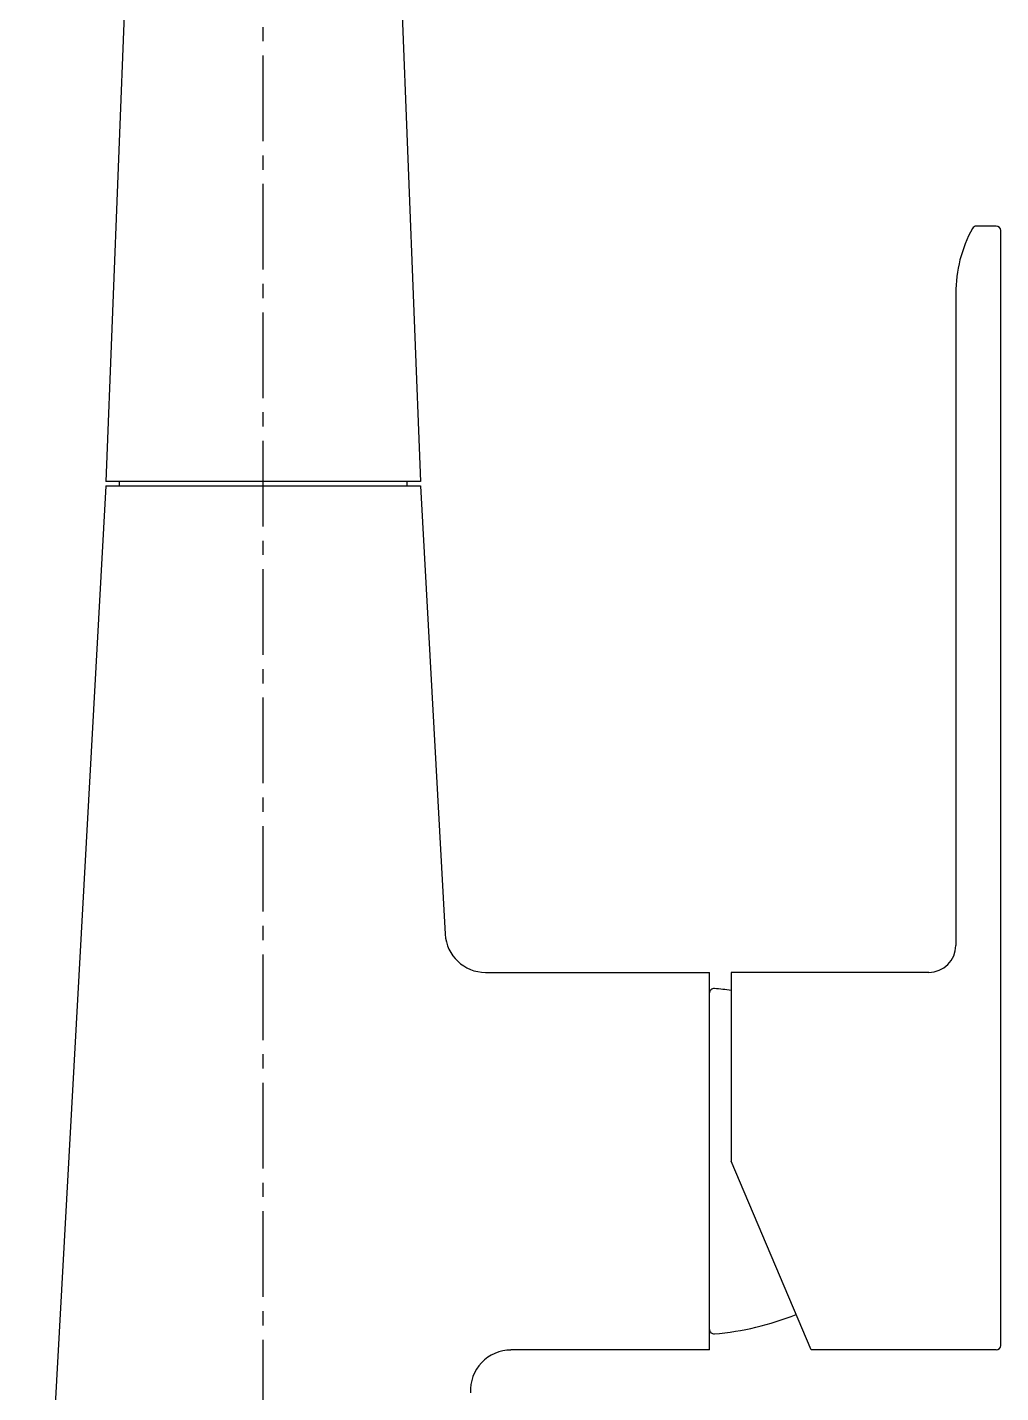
# Model space of a CAD drawing. Header units: millimetres. Extents: x 6330 to 7158, y 1153 to 2324.
# Drawn here: x 6501.3 to 6609.6, y 1624.1 to 1776 of the extents above; entities that cross this region are included whole.
import ezdxf

# ---------------------------------------------------------------- set-up
doc = ezdxf.new("R2010")
doc.units = ezdxf.units.MM
doc.linetypes.add('CENTER2', pattern=[28.575, 19.05, -3.175, 3.175, -3.175])
doc.layers.add('02___PRT_ALL_AXES', color=7, linetype='Continuous')
doc.layers.add('CENTER', color=1, linetype='CENTER2')

msp = doc.modelspace()

# ---------------------------------------------------------------- linework, layer by layer
at = {"color": 7, "linetype": 'Continuous'}
for p, q in [((6512.79, 1795.51), (6510.03, 1725.48)), ((6542.3, 1795.51), (6545.05, 1725.48)), ((6609.13, 1753.89), (6606.92, 1753.89)), ((6609.63, 1629.35), (6609.63, 1753.39)), ((6604.63, 1746.41), (6604.63, 1726.38)), ((6604.63, 1726.38), (6604.63, 1673.86)), ((6545.05, 1725.48), (6510.03, 1725.48)), ((6552.29, 1670.86), (6577.22, 1670.86)), ((6579.62, 1670.86), (6579.62, 1649.85)), ((6598.43, 1670.86), (6579.62, 1670.86)), ((6601.63, 1670.86), (6598.43, 1670.86)), ((6588.54, 1628.85), (6579.62, 1649.85)), ((6577.22, 1628.85), (6555.11, 1628.85)), ((6609.13, 1628.85), (6588.54, 1628.85))]:
    msp.add_line(p, q, dxfattribs=at)
for centre, radius, start, end in [((6609.13, 1753.39), 0.5, 0, 90), ((6552.29, 1675.36), 4.5, 183.1578, 270), ((6601.63, 1673.86), 3, 270, 360), ((6577.72, 1668.57), 0.5, 85.085, 180), ((6577.72, 1631.14), 0.5, 180, 274.915), ((6555.11, 1624.34), 4.5, 90, 183.1578), ((6609.13, 1629.35), 0.5, 270, 0)]:
    msp.add_arc(centre, radius, start, end, dxfattribs=at)
for points, knots in [([(6606.48, 1753.64), (6605.88, 1752.54), (6604.94, 1750.18), (6604.63, 1747.66), (6604.63, 1746.41)], [0, 0, 0, 0, 0.499999, 1, 1, 1, 1]), ([(6606.92, 1753.89), (6606.83, 1753.89), (6606.65, 1753.85), (6606.52, 1753.71), (6606.48, 1753.64)], [0, 0, 0, 0, 0.504001, 1, 1, 1, 1])]:
    msp.add_open_spline(points, degree=3, knots=knots, dxfattribs=at)
at = {"layer": '02___PRT_ALL_AXES', "color": 7, "linetype": 'Continuous'}
for p, q in [((6510.03, 1724.98), (6501.28, 1566.32)), ((6510.03, 1724.98), (6545.05, 1724.98)), ((6511.53, 1724.98), (6511.53, 1725.48)), ((6543.55, 1724.98), (6543.55, 1725.48)), ((6545.05, 1724.98), (6547.8, 1675.12)), ((6577.22, 1628.85), (6577.22, 1670.86))]:
    msp.add_line(p, q, dxfattribs=at)
for centre, start, end in [((6575.02, 1637.17), 81.7365, 85.085), ((6575.02, 1662.53), 274.915, 291.7125)]:
    msp.add_arc(centre, 32.01, start, end, dxfattribs=at)
at = {"layer": 'CENTER', "color": 1, "linetype": 'CENTER2', "ltscale": 0.5}
msp.add_line((6527.54, 1563.32), (6527.54, 1999.18), dxfattribs=at)

doc.saveas('drawing.dxf')
